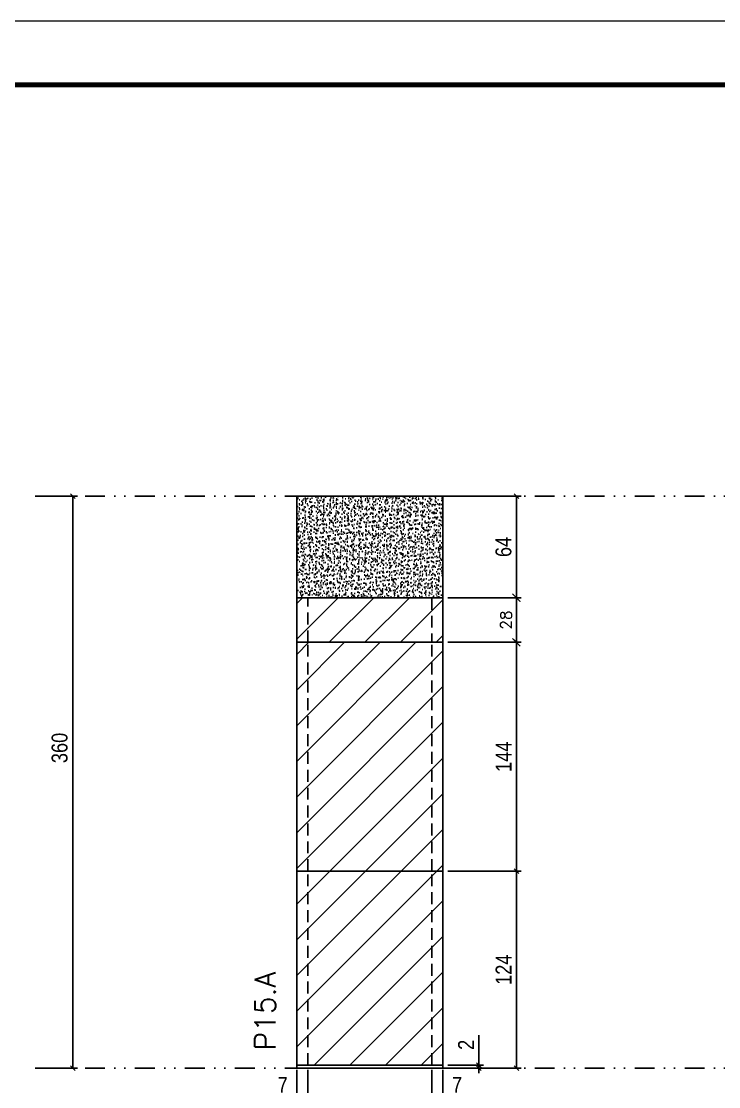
# Model space of a CAD drawing. Extents: x 2949 to 9203, y -16089 to 12527.
# Drawn here: x 3375 to 3814, y 371 to 1041 of the extents above; entities that cross this region are included whole.
import ezdxf

# ---------------------------------------------------------------- set-up
doc = ezdxf.new("R2010")
doc.units = 0
for name, pattern in [('DASHED', [0.75, 0.5, -0.25]), ('DIVIDE2', [0.625, 0.25, -0.125, 0, -0.125, 0, -0.125]), ('HIDDEN', [0.375, 0.25, -0.125])]:
    doc.linetypes.add(name, pattern=pattern)
for name, color, linetype in [('COTA', 241, 'Continuous'), ('cotas', 4, 'Continuous'), ('Nível', 160, 'Continuous'), ('Painéis', 200, 'Continuous'), ('Sarrafo de Pressão', 42, 'HIDDEN')]:
    doc.layers.add(name, color=color, linetype=linetype)
for name, color, linetype, lineweight in [('Folhas', 255, 'Continuous', 9), ('Hachura', 251, 'Continuous', 9), ('SARRAFO DE PRESSAO', 251, 'DASHED', 9), ('Texto Seção', 7, 'Continuous', 15)]:
    doc.layers.add(name, color=color, linetype=linetype, lineweight=lineweight)
doc.styles.add('COTA TECNICA', font='techl___.ttf', dxfattribs={"height": 10})
doc.styles.add('COTA TECNICA-50', font='techl___.ttf', dxfattribs={"height": 10})
doc.styles.add('REGUA-120', font='ROMANS.shx', dxfattribs={"height": 15})
doc.styles.add('ROMANS', font='romans.shx')
doc.dimstyles.new('COTA PAINEL-50', dxfattribs={"dimtxt": 10, "dimasz": 3, "dimexe": 3, "dimexo": 3, "dimgap": 3, "dimtad": 1, "dimdec": 1, "dimzin": 12, "dimdsep": 46, "dimtxsty": 'COTA TECNICA-50', "dimblk1": 'OBLIQUE', "dimblk2": 'OBLIQUE', "dimsah": 1, "dimcen": 0.9, "dimclrd": 4, "dimclre": 4, "dimclrt": 240, "dimadec": 1, "dimazin": 3, "dimtfac": 1, "dimtdec": 1, "dimtmove": 0, "dimatfit": 3, "dimfxl": 1, "dimtolj": 1, "dimtzin": 12, "dimarcsym": 0})
doc.dimstyles.new('Cota Paínel', dxfattribs={"dimtxt": 7, "dimasz": 5, "dimexe": 3, "dimexo": 3, "dimgap": 3, "dimtad": 1, "dimdec": 1, "dimzin": 12, "dimdsep": 46, "dimtxsty": 'ROMANS', "dimblk": 'ARCHTICK', "dimcen": 0, "dimclrd": 4, "dimclre": 4, "dimclrt": 1, "dimadec": 1, "dimazin": 3, "dimtfac": 1, "dimtdec": 1, "dimtmove": 0, "dimatfit": 3, "dimldrblk": 'OBLIQUE', "dimfxl": 1, "dimtolj": 1, "dimtzin": 12, "dimarcsym": 0})
doc.dimstyles.new('PAINEL', dxfattribs={"dimtxt": 10, "dimasz": 3, "dimexe": 3, "dimexo": 3, "dimgap": 3, "dimtad": 1, "dimdec": 1, "dimzin": 12, "dimdsep": 46, "dimtxsty": 'COTA TECNICA', "dimblk1": 'OBLIQUE', "dimblk2": 'OBLIQUE', "dimsah": 1, "dimcen": 0.9, "dimclrd": 4, "dimclre": 4, "dimclrt": 240, "dimadec": 1, "dimazin": 3, "dimtfac": 1, "dimtdec": 1, "dimtmove": 0, "dimatfit": 3, "dimfxl": 1, "dimtolj": 1, "dimtzin": 12, "dimarcsym": 0})

# ---------------------------------------------------------------- blocks, each defined once
blk = doc.blocks.new('9999999999')
at = {"layer": 'Folhas'}
blk.add_lwpolyline([(98138.98, 34190.21), (99623.98, 34190.21), (99623.98, 35240.21), (98138.98, 35240.21)], close=True, dxfattribs=at)
at = {"layer": 'Folhas', "color": 30, "const_width": 3}
blk.add_lwpolyline([(98213.98, 34230.21), (99583.98, 34230.21), (99583.98, 35200.21), (98213.98, 35200.21)], close=True, dxfattribs=at)
blk = doc.blocks.new('_Oblique')
at = {"color": 0, "linetype": 'ByBlock', "lineweight": -2}
blk.add_line((-0.5, -0.5), (0.5, 0.5), dxfattribs=at)
blk = doc.blocks.new('*D1609')
at = {"layer": 'cotas', "color": 4, "linetype": 'ByBlock', "lineweight": -2, "transparency": 16777216}
for p, q in [((3386.69, 742.27), (3410.41, 742.27)), ((3407.41, 742.27), (3407.41, 382.27)), ((3386.69, 382.27), (3410.41, 382.27))]:
    blk.add_line(p, q, dxfattribs=at)
at = {"layer": 'Defpoints', "color": 0, "linetype": 'ByBlock', "transparency": 16777216}
for p in [(3383.69, 742.27), (3383.69, 382.27), (3407.41, 382.27)]:
    blk.add_point(p, dxfattribs=at)
at = {"layer": 'cotas', "color": 4, "linetype": 'ByBlock', "lineweight": -2, "transparency": 16777216, "xscale": 3, "yscale": 3, "zscale": 3}
for p, rotation in [((3407.41, 742.27), 90), ((3407.41, 382.27), 270)]:
    blk.add_blockref('_Oblique', p, dxfattribs=dict(at, rotation=rotation))
at = {"layer": 'cotas', "color": 240, "linetype": 'ByBlock', "transparency": 16777216, "insert": (3399.19, 583.8), "char_height": 10, "attachment_point": 5, "rotation": 90, "style": 'COTA TECNICA'}
blk.add_mtext('\\A1;360', dxfattribs=at)
blk = doc.blocks.new('*D1574')
at = {"layer": 'COTA', "color": 4, "lineweight": -2, "transparency": 16777216}
for p, q in [((3548.39, 381.27), (3548.39, 327.09)), ((3640.39, 381.27), (3640.39, 327.09)), ((3548.39, 330.09), (3640.39, 330.09))]:
    blk.add_line(p, q, dxfattribs=at)
at = {"layer": 'Defpoints', "color": 0, "transparency": 16777216}
for p in [(3548.39, 384.27), (3640.39, 384.27), (3640.39, 330.09)]:
    blk.add_point(p, dxfattribs=at)
at = {"layer": 'COTA', "color": 4, "lineweight": -2, "transparency": 16777216, "xscale": 3, "yscale": 3, "zscale": 3, "rotation": 180}
blk.add_blockref('_Oblique', (3548.39, 330.09), dxfattribs=at)
at = {"layer": 'COTA', "color": 4, "lineweight": -2, "transparency": 16777216, "xscale": 3, "yscale": 3, "zscale": 3}
blk.add_blockref('_Oblique', (3640.39, 330.09), dxfattribs=at)
at = {"layer": 'COTA', "color": 240, "transparency": 16777216, "insert": (3594.39, 338.18), "char_height": 10, "attachment_point": 5, "style": 'COTA TECNICA'}
blk.add_mtext('\\A1;92', dxfattribs=at)
blk = doc.blocks.new('*D1575')
at = {"layer": 'COTA', "color": 4, "lineweight": -2, "transparency": 16777216}
for p, q in [((3643.39, 506.27), (3689.63, 506.27)), ((3686.63, 382.27), (3686.63, 506.27)), ((3643.39, 382.27), (3689.63, 382.27))]:
    blk.add_line(p, q, dxfattribs=at)
at = {"layer": 'Defpoints', "color": 0, "transparency": 16777216}
for p in [(3640.39, 506.27), (3686.63, 506.27), (3640.39, 382.27)]:
    blk.add_point(p, dxfattribs=at)
at = {"layer": 'COTA', "color": 4, "lineweight": -2, "transparency": 16777216, "xscale": 3, "yscale": 3, "zscale": 3}
for p, rotation in [((3686.63, 506.27), 90), ((3686.63, 382.27), 270)]:
    blk.add_blockref('_Oblique', p, dxfattribs=dict(at, rotation=rotation))
at = {"layer": 'COTA', "color": 240, "transparency": 16777216, "insert": (3678.56, 444.27), "char_height": 10, "attachment_point": 5, "rotation": 90, "style": 'COTA TECNICA-50'}
blk.add_mtext('\\A1;124', dxfattribs=at)
blk = doc.blocks.new('*D1576')
at = {"layer": 'COTA', "color": 4, "lineweight": -2, "transparency": 16777216}
for p, q in [((3662.92, 384.27), (3662.92, 403.07)), ((3643.39, 384.27), (3665.92, 384.27)), ((3643.39, 382.27), (3665.92, 382.27)), ((3662.92, 382.27), (3662.92, 384.27)), ((3662.92, 382.27), (3662.92, 379.27))]:
    blk.add_line(p, q, dxfattribs=at)
at = {"layer": 'Defpoints', "color": 0, "transparency": 16777216}
for p in [(3640.39, 384.27), (3640.39, 382.27), (3662.92, 382.27)]:
    blk.add_point(p, dxfattribs=at)
at = {"layer": 'COTA', "color": 4, "lineweight": -2, "transparency": 16777216, "xscale": 3, "yscale": 3, "zscale": 3}
for p, rotation in [((3662.92, 384.27), 270), ((3662.92, 382.27), 90)]:
    blk.add_blockref('_Oblique', p, dxfattribs=dict(at, rotation=rotation))
at = {"layer": 'COTA', "color": 240, "transparency": 16777216, "insert": (3654.92, 397.01), "char_height": 10, "attachment_point": 5, "rotation": 90, "style": 'COTA TECNICA-50'}
blk.add_mtext('\\A1;2', dxfattribs=at)
blk = doc.blocks.new('*D1577')
at = {"layer": 'COTA', "color": 4, "lineweight": -2, "transparency": 16777216}
for p, q in [((3548.39, 379.27), (3548.39, 360.76)), ((3555.39, 381.27), (3555.39, 360.76)), ((3548.39, 363.76), (3533.66, 363.76)), ((3555.39, 363.76), (3548.39, 363.76))]:
    blk.add_line(p, q, dxfattribs=at)
at = {"layer": 'Defpoints', "color": 0, "transparency": 16777216}
for p in [(3548.39, 382.27), (3555.39, 384.27), (3548.39, 363.76)]:
    blk.add_point(p, dxfattribs=at)
at = {"layer": 'COTA', "color": 4, "lineweight": -2, "transparency": 16777216, "xscale": 3, "yscale": 3, "zscale": 3, "rotation": 180}
blk.add_blockref('_Oblique', (3548.39, 363.76), dxfattribs=at)
at = {"layer": 'COTA', "color": 4, "lineweight": -2, "transparency": 16777216, "xscale": 3, "yscale": 3, "zscale": 3}
blk.add_blockref('_Oblique', (3555.39, 363.76), dxfattribs=at)
at = {"layer": 'COTA', "color": 240, "transparency": 16777216, "insert": (3539.53, 371.83), "char_height": 10, "attachment_point": 5, "style": 'COTA TECNICA-50'}
blk.add_mtext('\\A1;7', dxfattribs=at)
blk = doc.blocks.new('*D1578')
at = {"layer": 'COTA', "color": 4, "lineweight": -2, "transparency": 16777216}
for p, q in [((3633.39, 381.27), (3633.39, 360.76)), ((3640.39, 379.27), (3640.39, 360.76)), ((3633.39, 363.76), (3640.39, 363.76)), ((3640.39, 363.76), (3655.12, 363.76))]:
    blk.add_line(p, q, dxfattribs=at)
at = {"layer": 'Defpoints', "color": 0, "transparency": 16777216}
for p in [(3633.39, 384.27), (3640.39, 382.27), (3640.39, 363.76)]:
    blk.add_point(p, dxfattribs=at)
at = {"layer": 'COTA', "color": 4, "lineweight": -2, "transparency": 16777216, "xscale": 3, "yscale": 3, "zscale": 3, "rotation": 180}
blk.add_blockref('_Oblique', (3633.39, 363.76), dxfattribs=at)
at = {"layer": 'COTA', "color": 4, "lineweight": -2, "transparency": 16777216, "xscale": 3, "yscale": 3, "zscale": 3}
blk.add_blockref('_Oblique', (3640.39, 363.76), dxfattribs=at)
at = {"layer": 'COTA', "color": 240, "transparency": 16777216, "insert": (3649.26, 371.83), "char_height": 10, "attachment_point": 5, "style": 'COTA TECNICA-50'}
blk.add_mtext('\\A1;7', dxfattribs=at)
blk = doc.blocks.new('*D1528')
at = {"layer": 'COTA', "color": 4, "lineweight": -2, "transparency": 16777216}
for p, q in [((3643.39, 742.27), (3689.63, 742.27)), ((3686.63, 678.27), (3686.63, 742.27)), ((3643.39, 678.27), (3689.63, 678.27))]:
    blk.add_line(p, q, dxfattribs=at)
at = {"layer": 'Defpoints', "color": 0, "transparency": 16777216}
for p in [(3640.39, 742.27), (3686.63, 742.27), (3640.39, 678.27)]:
    blk.add_point(p, dxfattribs=at)
at = {"layer": 'COTA', "color": 4, "lineweight": -2, "transparency": 16777216, "xscale": 3, "yscale": 3, "zscale": 3}
for p, rotation in [((3686.63, 742.27), 90), ((3686.63, 678.27), 270)]:
    blk.add_blockref('_Oblique', p, dxfattribs=dict(at, rotation=rotation))
at = {"layer": 'COTA', "color": 240, "transparency": 16777216, "insert": (3678.53, 710.27), "char_height": 10, "attachment_point": 5, "rotation": 90, "style": 'COTA TECNICA'}
blk.add_mtext('\\A1;64', dxfattribs=at)
blk = doc.blocks.new('*D1601')
at = {"layer": 'COTA', "color": 4, "linetype": 'ByBlock', "lineweight": -2, "transparency": 16777216}
for p, q in [((3643.39, 650.27), (3689.63, 650.27)), ((3686.63, 506.27), (3686.63, 650.27)), ((3643.39, 506.27), (3689.63, 506.27))]:
    blk.add_line(p, q, dxfattribs=at)
at = {"layer": 'Defpoints', "color": 0, "linetype": 'ByBlock', "transparency": 16777216}
for p in [(3640.39, 650.27), (3686.63, 650.27), (3640.39, 506.27)]:
    blk.add_point(p, dxfattribs=at)
at = {"layer": 'COTA', "color": 4, "linetype": 'ByBlock', "lineweight": -2, "transparency": 16777216, "xscale": 3, "yscale": 3, "zscale": 3}
for p, rotation in [((3686.63, 650.27), 90), ((3686.63, 506.27), 270)]:
    blk.add_blockref('_Oblique', p, dxfattribs=dict(at, rotation=rotation))
at = {"layer": 'COTA', "color": 240, "linetype": 'ByBlock', "transparency": 16777216, "insert": (3678.56, 578.27), "char_height": 10, "attachment_point": 5, "rotation": 90, "style": 'COTA TECNICA'}
blk.add_mtext('\\A1;144', dxfattribs=at)
blk = doc.blocks.new('_ArchTick')
at = {"color": 0, "linetype": 'ByBlock', "const_width": 0.15}
blk.add_lwpolyline([(-0.5, -0.5), (0.5, 0.5)], dxfattribs=at)
blk = doc.blocks.new('*D1530')
at = {"layer": 'COTA', "color": 4, "lineweight": -2, "transparency": 16777216}
for p, q in [((3643.39, 678.27), (3689.63, 678.27)), ((3686.63, 678.27), (3686.63, 650.27)), ((3643.39, 650.27), (3689.63, 650.27))]:
    blk.add_line(p, q, dxfattribs=at)
at = {"layer": 'Defpoints', "color": 0, "transparency": 16777216}
for p in [(3640.39, 678.27), (3640.39, 650.27), (3686.63, 650.27)]:
    blk.add_point(p, dxfattribs=at)
at = {"layer": 'COTA', "color": 4, "lineweight": -2, "transparency": 16777216, "xscale": 5, "yscale": 5, "zscale": 5}
for p, rotation in [((3686.63, 678.27), 90), ((3686.63, 650.27), 270)]:
    blk.add_blockref('_ArchTick', p, dxfattribs=dict(at, rotation=rotation))
at = {"layer": 'COTA', "color": 1, "transparency": 16777216, "insert": (3680.13, 664.27), "char_height": 7, "attachment_point": 5, "rotation": 90, "style": 'ROMANS'}
blk.add_mtext('\\A1;28', dxfattribs=at)

msp = doc.modelspace()

# ---------------------------------------------------------------- hatches: boundary and pattern name
at = {"layer": 'COTA', "linetype": 'ByBlock'}
h = msp.add_hatch(dxfattribs=at)
h.set_pattern_fill('AR-CONC', color=256, scale=0.03)
h.set_pattern_definition([(50, (-127554.69, -26159.996), (5.46554007, -0.47817257), [0.5715, -6.2865]), (355, (-127554.69, -26159.996), (-1.05730264, 5.73170536), [0.4572, -5.02921753]), (100.4514447, (-127554.235, -26160.0357), (4.40823741, 5.25353256), [0.48570026, -5.34270734]), (46.1842, (-127554.69, -26158.472), (8.13237123, -1.26126984), [0.85725, -9.42975]), (96.6355576, (-127554.0125, -26158.577), (7.122124, 7.42278374), [0.7285507, -8.01406824]), (351.184151, (-127554.69, -26158.472), (7.122124, 7.42278374), [0.685799, -7.54379196]), (21, (-127553.928, -26158.853), (4.54843174, -3.06795595), [0.5715, -6.2865]), (326, (-127553.928, -26158.853), (1.85406085, 5.52563898), [0.4572, -5.0292]), (71.451445, (-127553.549, -26159.1085), (6.40249258, 2.45768307), [0.48570026, -5.34269813]), (37.5, (-127554.6902, -26159.9958), (0.092658098, 2.536651166), [0, -4.96824, 0, -5.1054, 0, -5.04825]), (7.5, (-127554.6902, -26159.9958), (2.004589875, 3.005417245), [0, -2.91084, 0, -4.85394, 0, -1.92405]), (327.5, (-127556.3895, -26159.9958), (4.067717855, -0.17186232), [0, -1.905, 0, -5.9436, 0, -7.8867]), (317.5, (-127557.1515, -26159.996), (4.44387544, 0.76279473), [0, -2.4765, 0, -3.94716, 0, -5.6007])])
h.paths.add_polyline_path([(3548.39, 678.27), (3640.39, 678.27), (3640.39, 742.27), (3548.39, 742.27)])
at = {"layer": 'Hachura'}
h = msp.add_hatch(dxfattribs=at)
h.set_pattern_fill('ANSI31', color=256, scale=5)
h.paths.add_polyline_path([(3640.39, 678.27), (3548.39, 678.27), (3548.39, 650.27), (3640.39, 650.27)])
at = {"layer": 'Hachura', "linetype": 'ByBlock'}
h = msp.add_hatch(dxfattribs=at)
h.set_pattern_fill('ANSI31', color=256, scale=5)
h.set_pattern_definition([(45, (-127670.467, -33050.646), (-11.2253202, 11.2253202), [])])
h.paths.add_polyline_path([(3640.39, 650.27), (3548.39, 650.27), (3548.39, 506.27), (3640.39, 506.27)])
h.paths.add_polyline_path([(3640.39, 506.27), (3548.39, 506.27), (3548.39, 384.27), (3640.39, 384.27)])
h.paths.add_polyline_path([(3640.39, 650.27), (3548.39, 650.27)], flags=17)
h.paths.add_polyline_path([(3956.27, 650.27), (3864.27, 650.27), (3864.27, 506.27), (3956.27, 506.27)])
h.paths.add_polyline_path([(3956.27, 506.27), (3864.27, 506.27), (3864.27, 384.27), (3956.27, 384.27)])
h.paths.add_polyline_path([(3956.27, 650.27), (3864.27, 650.27)], flags=17)

# ---------------------------------------------------------------- linework, layer by layer
at = {"layer": 'COTA', "linetype": 'ByBlock'}
msp.add_lwpolyline([(3548.39, 678.27), (3640.39, 678.27), (3640.39, 742.27), (3548.39, 742.27)], close=True, dxfattribs=at)
at = {"layer": 'Nível', "color": 4, "linetype": 'DIVIDE2', "ltscale": 50}
for p, q in [((3383.69, 742.27), (4394.03, 742.27)), ((3383.69, 382.27), (4394.03, 382.27))]:
    msp.add_line(p, q, dxfattribs=at)
at = {"layer": 'Painéis'}
for p, q in [((3548.39, 678.27), (3640.39, 678.27)), ((3548.39, 650.27), (3548.39, 678.27)), ((3640.39, 678.27), (3640.39, 650.27))]:
    msp.add_line(p, q, dxfattribs=at)
for points in [[(3640.39, 506.27), (3548.39, 506.27), (3548.39, 650.27), (3640.39, 650.27)], [(3548.39, 650.27), (3640.39, 650.27), (3640.39, 650.27), (3548.39, 650.27)], [(3548.39, 384.27), (3640.39, 384.27), (3640.39, 506.27), (3548.39, 506.27)], [(3548.39, 384.27), (3640.39, 384.27), (3640.39, 382.27), (3548.39, 382.27)]]:
    msp.add_lwpolyline(points, close=True, dxfattribs=at)
at = {"layer": 'Sarrafo de Pressão', "ltscale": 30}
for p, q in [((3555.39, 650.27), (3555.39, 678.27)), ((3633.39, 678.27), (3633.39, 650.27)), ((3555.39, 506.27), (3555.39, 650.27)), ((3633.39, 506.27), (3633.39, 650.27)), ((3555.39, 384.27), (3555.39, 506.27)), ((3633.39, 384.27), (3633.39, 506.27))]:
    msp.add_line(p, q, dxfattribs=at)

# ---------------------------------------------------------------- block references
at = {"layer": 'SARRAFO DE PRESSAO', "color": 6, "linetype": 'ByBlock'}
msp.add_blockref('9999999999', (-95189.94, -34199.22), dxfattribs=at)

# ---------------------------------------------------------------- texts
at = {"layer": 'Texto Seção', "insert": (3534.92, 393.52), "char_height": 13, "width": 285.3299, "attachment_point": 7, "rotation": 90, "style": 'REGUA-120'}
msp.add_mtext('P15.A', dxfattribs=at)

# ---------------------------------------------------------------- dimensions: what is measured, and where the dimension line sits
at = {"layer": 'COTA'}
dim = msp.add_linear_dim(base=(3686.63, 742.27), p1=(3640.39, 678.27), p2=(3640.39, 742.27), angle=90, dimstyle='PAINEL', override={"dimarcsym": 2}, dxfattribs=at)
dim.commit()
dim.dimension.update_dxf_attribs({"geometry": '*D1528', "text_midpoint": (3678.53, 710.27)})
for base, p1, p2, angle, dimstyle, picture, middle in [((3686.63, 650.27), (3640.39, 678.27), (3640.39, 650.27), 90, 'Cota Paínel', '*D1530', (3680.13, 664.27)), ((3686.63, 506.27), (3640.39, 382.27), (3640.39, 506.27), 90, 'COTA PAINEL-50', '*D1575', (3678.56, 444.27)), ((3548.39, 363.76), (3555.39, 384.27), (3548.39, 382.27), 180, 'COTA PAINEL-50', '*D1577', (3539.53, 371.83))]:
    dim = msp.add_linear_dim(base=base, p1=p1, p2=p2, angle=angle, dimstyle=dimstyle, dxfattribs=at)
    dim.commit()
    dim.dimension.update_dxf_attribs({"geometry": picture, "text_midpoint": middle})
at = {"layer": 'COTA', "linetype": 'ByBlock'}
dim = msp.add_linear_dim(base=(3686.63, 650.27), p1=(3640.39, 506.27), p2=(3640.39, 650.27), angle=90, dimstyle='PAINEL', dxfattribs=at)
dim.commit()
dim.dimension.update_dxf_attribs({"geometry": '*D1601', "text_midpoint": (3678.56, 578.27)})
at = {"layer": 'COTA'}
dim = msp.add_linear_dim(base=(3662.92, 382.27), p1=(3640.39, 384.27), p2=(3640.39, 382.27), angle=90, dimstyle='COTA PAINEL-50', dxfattribs=at)
dim.commit()
dim.dimension.update_dxf_attribs({"geometry": '*D1576', "text_midpoint": (3662.92, 397.01), "dimtype": 160})
dim = msp.add_linear_dim(base=(3640.39, 330.09), p1=(3548.39, 384.27), p2=(3640.39, 384.27), dimstyle='PAINEL', override={"dimarcsym": 2}, dxfattribs=at)
dim.commit()
dim.dimension.update_dxf_attribs({"geometry": '*D1574', "text_midpoint": (3594.39, 338.18)})
dim = msp.add_linear_dim(base=(3640.39, 363.76), p1=(3633.39, 384.27), p2=(3640.39, 382.27), dimstyle='COTA PAINEL-50', dxfattribs=at)
dim.commit()
dim.dimension.update_dxf_attribs({"geometry": '*D1578', "text_midpoint": (3649.26, 371.83)})
at = {"layer": 'cotas', "linetype": 'ByBlock'}
dim = msp.add_linear_dim(base=(3407.41, 382.27), p1=(3383.69, 742.27), p2=(3383.69, 382.27), angle=90, dimstyle='PAINEL', dxfattribs=at)
dim.commit()
dim.dimension.update_dxf_attribs({"geometry": '*D1609', "text_midpoint": (3407.41, 583.8), "dimtype": 160})

doc.saveas('drawing.dxf')
